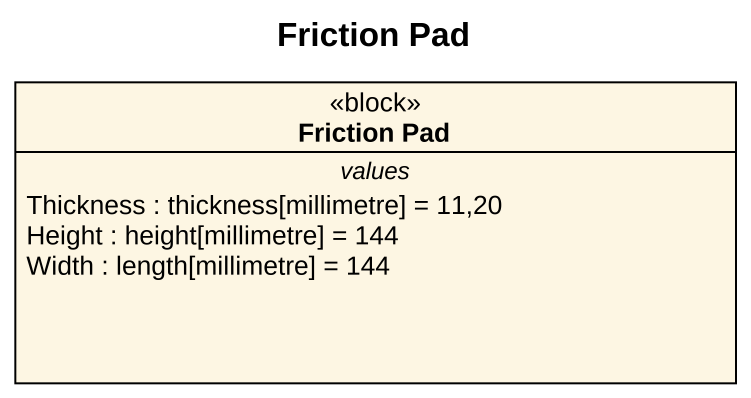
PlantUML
@startuml
title Friction Pad
hide circle
hide empty members
class "Friction Pad" as Friction_Pad <<block>> {
  -- values --
  Thickness : thickness[millimetre] = 11,20
  Height : height[millimetre] = 144
  Width : length[millimetre] = 144
}
@enduml
